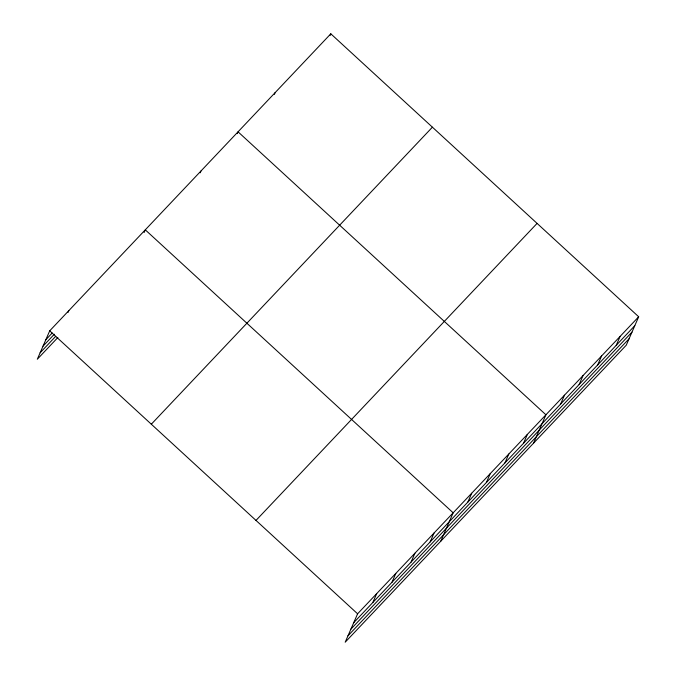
<?xml version="1.0" encoding="UTF-8"?>
<svg xmlns="http://www.w3.org/2000/svg" width="676" height="676" viewBox="0 0 676 676"><rect width="100%" height="100%" fill="white"/><g stroke="black" fill="none" stroke-linecap="round" stroke-linejoin="round"><path stroke-width="1.01" d="M638.685 316.774L357.596 613.8L345.191 642.2L626.28 345.174L638.685 316.774L330.809 33.8L49.72 330.826L37.315 359.226L57.849 337.527M68.056 312.413L68.834 310.63M144.123 232.51L144.901 230.727M200.164 172.811L200.949 171.028M237.268 133.603L238.053 131.82L545.929 414.794L533.516 443.194M274.371 94.395L275.157 92.612M330.032 35.583L330.809 33.8M372.814 602.527L376.709 593.604M391.928 582.332L395.823 573.409M411.042 562.136L414.937 553.205M430.156 541.932L434.051 533.009M440.76 541.214L453.165 512.814L145.289 229.84M467.817 502.133L471.721 493.21M486.374 482.529L490.269 473.606M504.921 462.925L508.825 454.002M523.477 443.321L527.373 434.398M560.581 404.113L564.477 395.19M579.129 384.509L583.033 375.586M597.685 364.905L601.581 355.982M616.233 345.301L620.129 336.378M45.824 339.749L52.196 333.014M43.019 346.18L54.342 334.206M40.121 352.796L55.694 336.344M151.323 424.207L432.403 127.181M256.001 520.419L537.082 223.393M353.7 622.723L634.781 325.705M350.895 629.153L631.976 332.127M347.996 635.77L629.086 338.752M49.72 330.826L357.596 613.8"/></g></svg>
